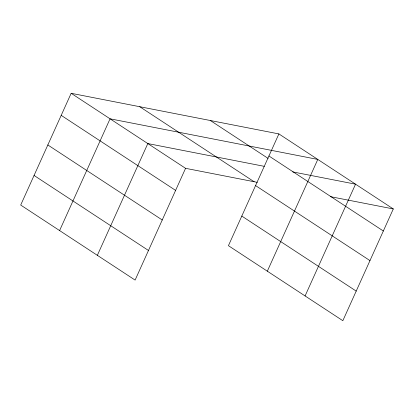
<?xml version="1.0" encoding="UTF-8"?>
<svg xmlns="http://www.w3.org/2000/svg" width="414" height="414" viewBox="0 0 414 414"><rect width="100%" height="100%" fill="white"/><g stroke="black" fill="none" stroke-linecap="round" stroke-linejoin="round"><path stroke-width="0.62" d="M278.891 133.919L228.43 245.678L342.839 320.7L393.3 208.941L278.891 133.919L71.161 93.3L20.7 205.059L135.109 280.081L185.57 168.322L257.275 182.341M59.6 230.567L110.062 118.808L317.792 159.426L267.33 271.186M97.352 255.324L147.814 143.565L264.292 166.34M305.082 295.943L355.543 184.183L292.708 171.893M330.46 196.655L393.3 208.941M268.929 155.98L383.338 231.002M210.343 120.51L268.117 158.402M139.715 106.703L254.124 181.725M255.567 185.581L369.971 260.603M71.161 93.3L185.57 168.322M241.797 216.077L356.2 291.099M61.2 115.361L175.608 190.383M47.838 144.962L162.247 219.984M34.067 175.458L148.476 250.48"/></g></svg>
